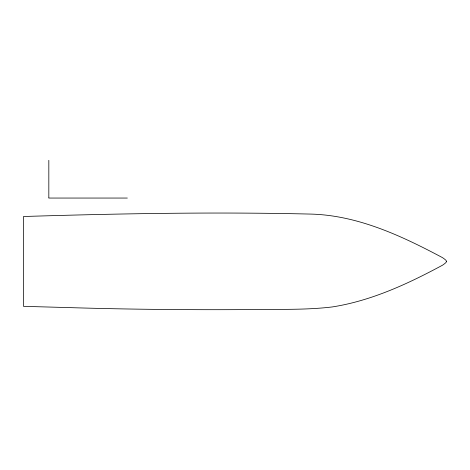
<?xml version="1.0" encoding="UTF-8"?>
<svg xmlns="http://www.w3.org/2000/svg" width="470" height="470" viewBox="0 0 470 470"><rect width="100%" height="100%" fill="white"/><g stroke="black" fill="none" stroke-linecap="round" stroke-linejoin="round"><path stroke-width="0.7" d="M446.5 261.42L446.283 262.025A4.588 4.588 0 0 1 445.648 262.771L445.525 262.906A13.207 13.207 0 0 1 444.708 263.605L443.58 264.457A40.379 40.379 0 0 1 442.411 265.256C407.913 283.851 371.23 300.876 332.184 306.951C304.525 310.271 276.566 309.037 248.783 309.601C188.94 309.936 129.091 309.436 69.278 307.603L23.5 306.34L23.5 216.505C118.681 213.586 213.95 211.823 309.16 214.05C356.742 214.814 401.227 235.676 442.411 257.589A40.379 40.379 0 0 1 443.58 258.382L444.708 259.234A13.207 13.207 0 0 1 445.525 259.939L445.654 260.063A4.588 4.588 0 0 1 446.294 260.815L446.253 261.42M48.827 198.052L127.335 198.052M48.827 160.311L48.827 197.794"/></g></svg>
